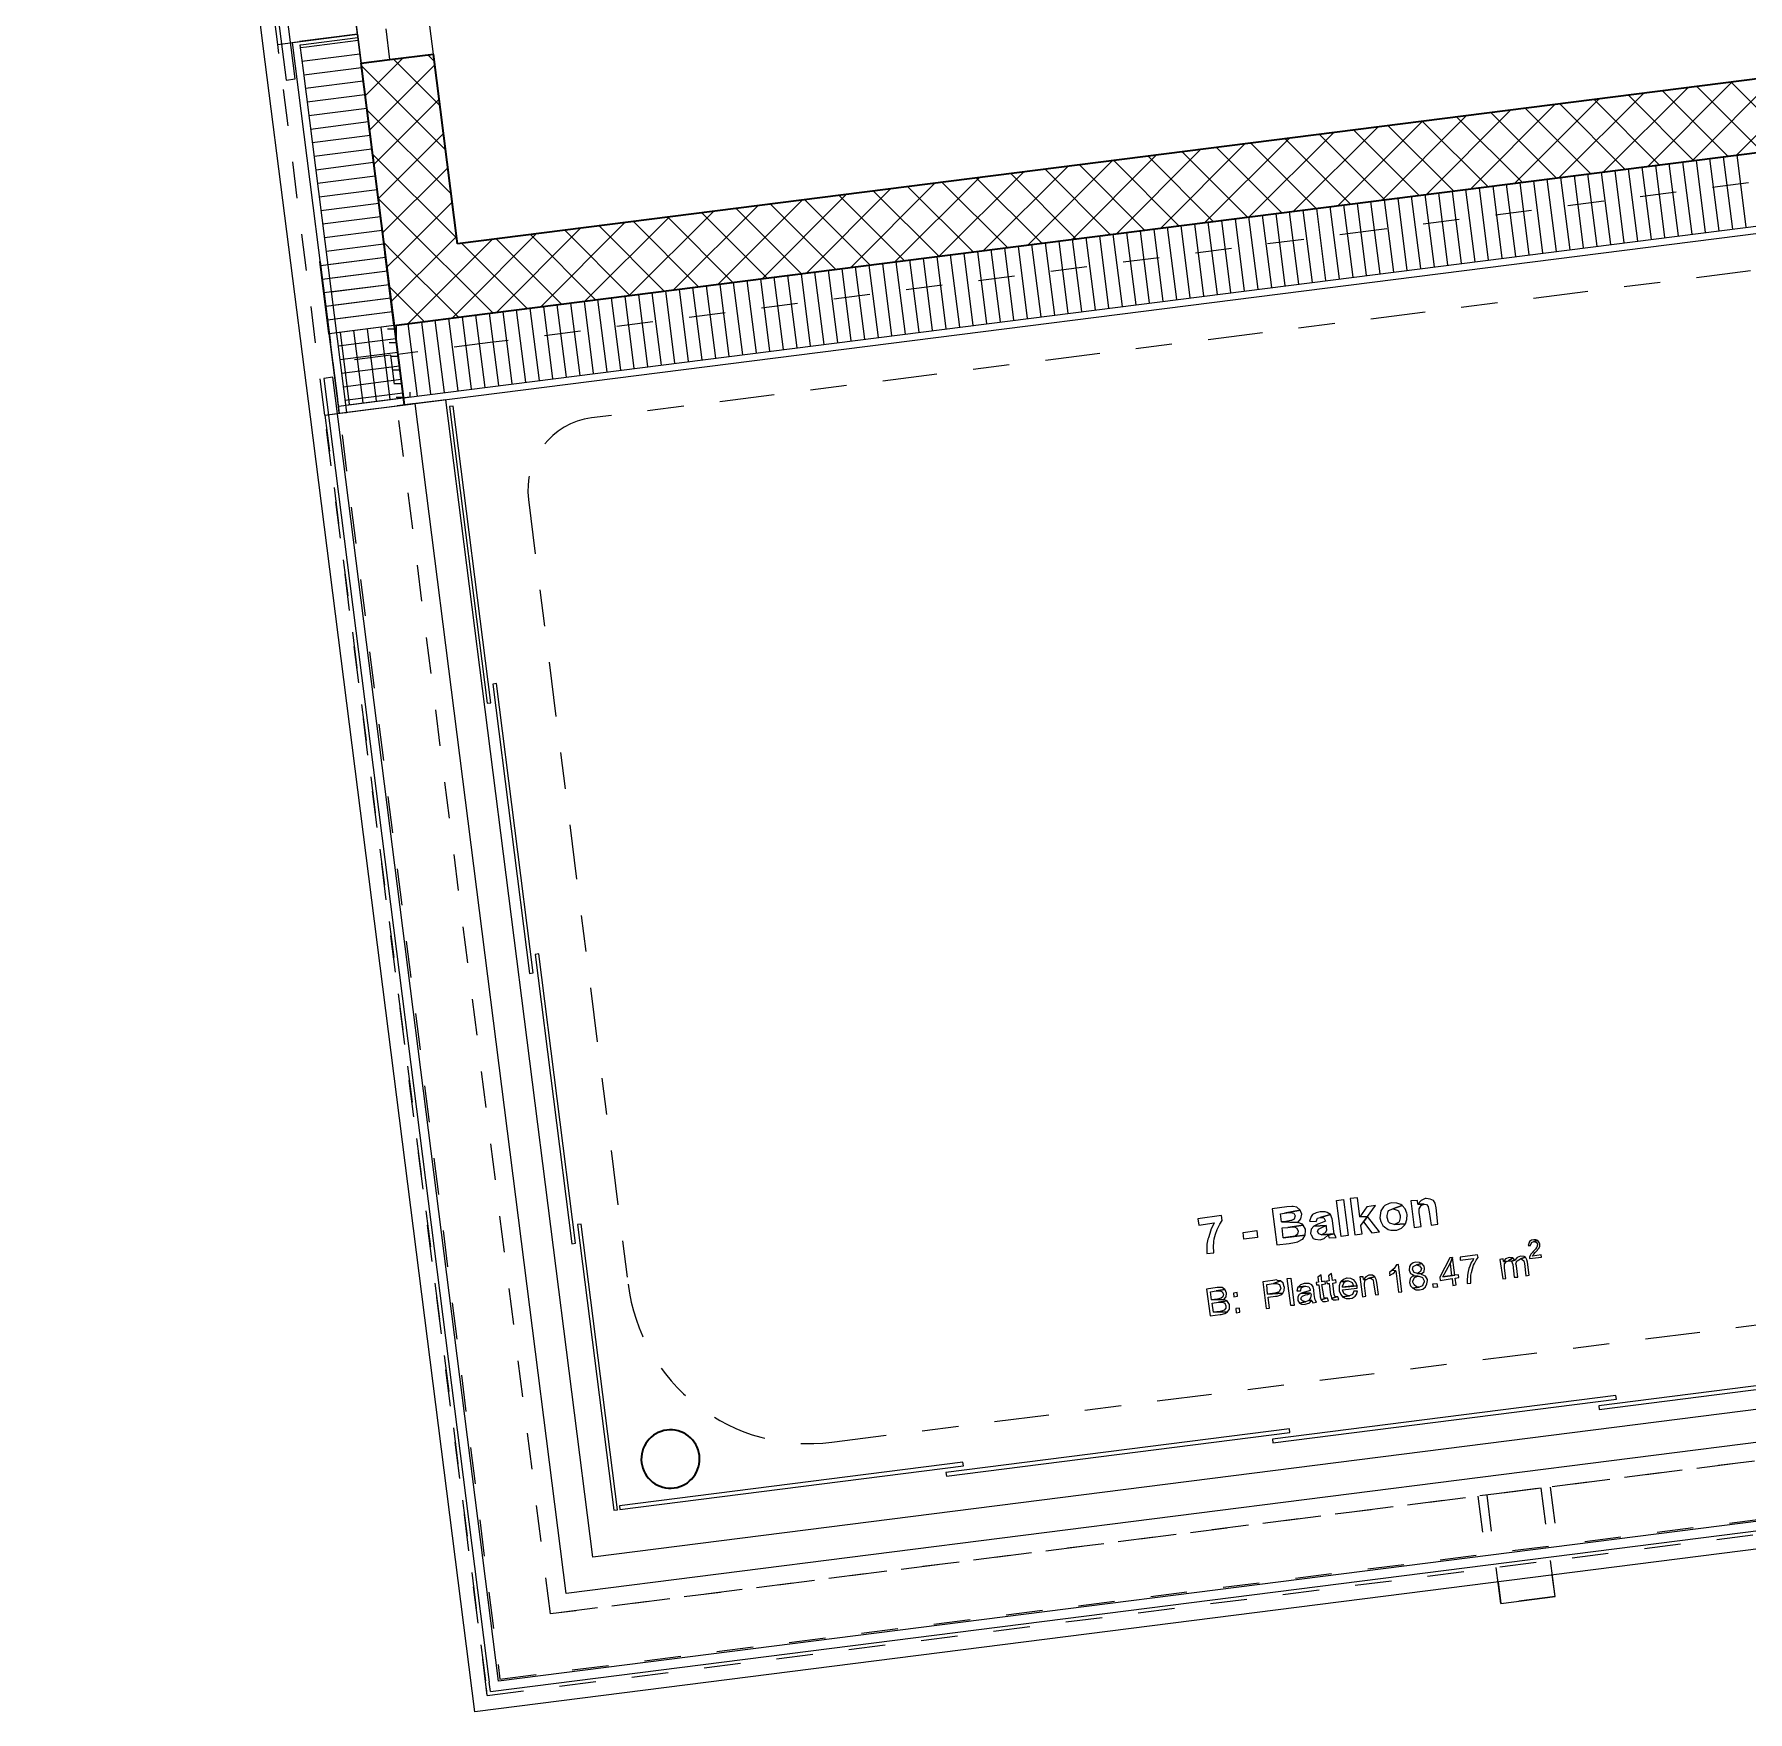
# Model space of a CAD drawing. Header units: metres. Extents: x 2713679.5 to 2713747.3, y 1226017.1 to 1226104.2.
# Drawn here: x 2713721.843 to 2713726.543, y 1226030.734 to 1226035.335 of the extents above; entities that cross this region are included whole.
import ezdxf

# ---------------------------------------------------------------- set-up
doc = ezdxf.new("R2010")
doc.units = ezdxf.units.M
doc.header["$MEASUREMENT"] = 0
for name, pattern in [('Strich 2', [0.141111, 0.070556, -0.070556]), ('Strich 2_1mm', [0.15, 0.1, -0.05]), ('Strichpunkt 3_1_1mm Achsen', [0.25, 0.15, -0.05, 0, -0.05])]:
    doc.linetypes.add(name, pattern=pattern)
doc.layers.add('plangrafiken', color=251, linetype='Continuous')
doc.layers.add('waende_stuetzen', color=250, linetype='Continuous')
doc.layers.add('texte', color=7, linetype='Continuous', true_color=0x000000)

msp = doc.modelspace()

# ---------------------------------------------------------------- linework, layer by layer
at = {"layer": 'plangrafiken', "color": 7, "linetype": 'Continuous', "lineweight": 13}
for p, q in [((2713722.2613, 1226037.3526), (2713722.5332, 1226035.2098)), ((2713722.558, 1226035.2129), (2713722.2861, 1226037.3557)), ((2713722.5332, 1226035.2098), (2713722.558, 1226035.2129)), ((2713722.8114, 1226034.5271), (2713722.8315, 1226034.5271)), ((2713722.8361, 1226034.4907), (2713722.8361, 1226034.5376)), ((2713722.8161, 1226034.4896), (2713722.8363, 1226034.4896)), ((2713722.8209, 1226034.4521), (2713722.841, 1226034.4521)), ((2713722.8256, 1226034.4146), (2713722.8458, 1226034.4146)), ((2713722.6619, 1226034.3945), (2713722.6371, 1226034.3914)), ((2713722.6371, 1226034.3914), (2713723.0909, 1226030.815)), ((2713723.1157, 1226030.8182), (2713722.6619, 1226034.3945)), ((2713722.8304, 1226034.3771), (2713722.8505, 1226034.3771)), ((2713722.8351, 1226034.3396), (2713722.8553, 1226034.3396)), ((2713722.9721, 1226034.3331), (2713722.8381, 1226034.3161)), ((2713722.8736, 1226034.3407), (2713722.8736, 1226034.3541)), ((2713723.3749, 1226031.1585), (2713722.9721, 1226034.3331)), ((2713728.727, 1226031.8377), (2713723.3749, 1226031.1585)), ((2713728.8646, 1226031.5478), (2713723.1157, 1226030.8182)), ((2713723.0941, 1226030.7902), (2713728.8678, 1226031.523)), ((2713725.8582, 1226031.0906), (2713725.8658, 1226031.0311)), ((2713726.0146, 1226031.05), (2713726.007, 1226031.1095)), ((2713725.8658, 1226031.0311), (2713726.0146, 1226031.05)), ((2713723.0941, 1226030.7902), (2713723.0909, 1226030.815))]:
    msp.add_line(p, q, dxfattribs=at)
at = {"layer": 'plangrafiken', "color": 7, "linetype": 'Strichpunkt 3_1_1mm Achsen', "lineweight": 18}
for p, q in [((2713728.3367, 1226034.9131), (2713723.3715, 1226034.283)), ((2713723.1983, 1226034.0594), (2713723.4715, 1226031.9066)), ((2713724.0305, 1226031.4736), (2713728.6981, 1226032.0659))]:
    msp.add_line(p, q, dxfattribs=at)
at = {"layer": 'plangrafiken', "color": 7, "linetype": 'Continuous', "lineweight": 18}
for p, q in [((2713722.6268, 1226034.7103), (2713722.6549, 1226034.4889)), ((2713722.8555, 1226034.3384), (2713722.8303, 1226034.5368)), ((2713722.6794, 1226034.2959), (2713722.8753, 1226034.3208)), ((2713722.6967, 1226034.3183), (2713722.8728, 1226034.3406))]:
    msp.add_line(p, q, dxfattribs=at)
at = {"layer": 'plangrafiken', "color": 7, "linetype": 'Continuous', "lineweight": 35}
msp.add_line((2713722.8303, 1226034.5368), (2713722.8501, 1226034.5394), dxfattribs=at)
at = {"layer": 'plangrafiken', "color": 7, "linetype": 'Strich 2_1mm', "lineweight": 13}
for p, q in [((2713722.8205, 1226034.455), (2713722.6618, 1226034.4348)), ((2713723.2586, 1226031.0026), (2713722.8205, 1226034.455)), ((2713722.6618, 1226034.4348), (2713723.12, 1226030.8238)), ((2713728.8835, 1226031.7165), (2713723.2586, 1226031.0026)), ((2713723.12, 1226030.8238), (2713728.9037, 1226031.5578))]:
    msp.add_line(p, q, dxfattribs=at)
at = {"layer": 'plangrafiken', "color": 7, "linetype": 'Strichpunkt 3_1_1mm Achsen', "lineweight": 18}
for centre, radius, start, end in [((2713723.3967, 1226034.0845), 0.2, 97.2326, 187.2326), ((2713723.9675, 1226031.9696), 0.5, 187.2326, 277.2326)]:
    msp.add_arc(centre, radius, start, end, dxfattribs=at)
at = {"layer": 'texte'}
for points in [[(2713725.2788, 1226032.1192), (2713725.2387, 1226032.1141), (2713725.2513, 1226032.0152), (2713725.2851, 1226032.019), (2713725.3001, 1226032.0215), (2713725.3088, 1226032.0228), (2713725.3101, 1226032.024), (2713725.3214, 1226032.0303), (2713725.3226, 1226032.0303), (2713725.3289, 1226032.0415), (2713725.3289, 1226032.0415), (2713725.2688, 1226032.034), (2713725.2663, 1226032.0616), (2713725.2813, 1226032.0628), (2713725.3239, 1226032.0691), (2713725.3214, 1226032.0716), (2713725.3088, 1226032.0766), (2713725.3088, 1226032.0766), (2713725.2638, 1226032.0778), (2713725.2613, 1226032.1004), (2713725.2725, 1226032.1016), (2713725.3151, 1226032.1104), (2713725.3063, 1226032.1179), (2713725.2963, 1226032.1204), (2713725.2926, 1226032.1204)], [(2713725.3151, 1226032.1104), (2713725.2725, 1226032.1016), (2713725.2788, 1226032.1029), (2713725.2888, 1226032.1041), (2713725.2976, 1226032.1016), (2713725.3013, 1226032.0941), (2713725.2988, 1226032.0854), (2713725.2913, 1226032.0816), (2713725.2901, 1226032.0816), (2713725.2763, 1226032.0791), (2713725.2638, 1226032.0778), (2713725.3088, 1226032.0766), (2713725.3176, 1226032.0866), (2713725.3176, 1226032.0866), (2713725.3201, 1226032.0991)], [(2713725.3702, 1226032.1054), (2713725.3589, 1226032.1029), (2713725.3489, 1226032.0979), (2713725.3452, 1226032.0929), (2713725.3414, 1226032.0803), (2713725.3589, 1226032.0791), (2713725.3627, 1226032.0879), (2713725.3702, 1226032.0904), (2713725.399, 1226032.0979), (2713725.389, 1226032.1041), (2713725.384, 1226032.1054)], [(2713725.4278, 1226032.0378), (2713725.4153, 1226032.1367), (2713725.434, 1226032.1392), (2713725.4466, 1226032.0403), (2713725.4278, 1226032.0378)], [(2713725.4728, 1226032.1442), (2713725.4528, 1226032.1417), (2713725.4653, 1226032.0428), (2713725.4854, 1226032.0453), (2713725.4816, 1226032.0678), (2713725.4891, 1226032.0778), (2713725.5004, 1226032.0929), (2713725.4791, 1226032.0916)], [(2713725.5217, 1226032.1229), (2713725.4979, 1226032.1192), (2713725.4791, 1226032.0916), (2713725.5004, 1226032.0929)], [(2713725.5667, 1226032.1304), (2713725.5592, 1226032.1279), (2713725.548, 1226032.1229), (2713725.5442, 1226032.1192), (2713725.5367, 1226032.1079), (2713725.5354, 1226032.1016), (2713725.5342, 1226032.0891), (2713725.5367, 1226032.0791), (2713725.5417, 1226032.0678), (2713725.5467, 1226032.0641), (2713725.5567, 1226032.0566), (2713725.5642, 1226032.0553), (2713725.5768, 1226032.0553), (2713725.5805, 1226032.0553), (2713725.593, 1226032.0603), (2713725.6018, 1226032.0691), (2713725.6043, 1226032.0728), (2713725.5743, 1226032.0703), (2713725.573, 1226032.0703), (2713725.5617, 1226032.0741), (2713725.558, 1226032.0778), (2713725.5542, 1226032.0904), (2713725.5542, 1226032.0954), (2713725.5567, 1226032.1066), (2713725.558, 1226032.1091), (2713725.5692, 1226032.1141), (2713725.5955, 1226032.1229), (2713725.5918, 1226032.1254), (2713725.5805, 1226032.1292)], [(2713725.5955, 1226032.1229), (2713725.5692, 1226032.1141), (2713725.5705, 1226032.1141), (2713725.5818, 1226032.1104), (2713725.5855, 1226032.1079), (2713725.5893, 1226032.0954), (2713725.5893, 1226032.0891), (2713725.5868, 1226032.0778), (2713725.5855, 1226032.0766), (2713725.5743, 1226032.0703), (2713725.6043, 1226032.0728), (2713725.6081, 1226032.0841), (2713725.6093, 1226032.0979), (2713725.6081, 1226032.1016), (2713725.603, 1226032.1141)], [(2713725.6368, 1226032.1367), (2713725.6193, 1226032.1354), (2713725.6281, 1226032.0628), (2713725.6469, 1226032.0653), (2713725.6431, 1226032.0979), (2713725.6419, 1226032.1029), (2713725.6419, 1226032.1141), (2713725.6469, 1226032.1229), (2713725.6556, 1226032.1267), (2713725.6381, 1226032.1267)], [(2713725.6606, 1226032.1417), (2713725.6581, 1226032.1417), (2713725.6469, 1226032.1367), (2713725.6381, 1226032.1267), (2713725.6556, 1226032.1267), (2713725.6619, 1226032.1254), (2713725.6669, 1226032.1204), (2713725.6669, 1226032.1192), (2713725.6694, 1226032.1054), (2713725.6744, 1226032.0691), (2713725.6932, 1226032.0716), (2713725.6882, 1226032.1166), (2713725.6857, 1226032.1292), (2713725.6807, 1226032.1367), (2713725.6719, 1226032.1404)], [(2713725.0998, 1226032.0954), (2713725.0347, 1226032.0866), (2713725.0372, 1226032.0691), (2713725.0798, 1226032.0753), (2713725.0772, 1226032.0703), (2713725.071, 1226032.0591), (2713725.0672, 1226032.0465), (2713725.0635, 1226032.034), (2713725.0622, 1226032.0303), (2713725.0597, 1226032.0165), (2713725.0597, 1226032.004), (2713725.0597, 1226031.9915), (2713725.0785, 1226031.9927), (2713725.0785, 1226031.9965), (2713725.0772, 1226032.009), (2713725.0785, 1226032.024), (2713725.0798, 1226032.0315), (2713725.0835, 1226032.044), (2713725.0873, 1226032.0566), (2713725.0885, 1226032.0591), (2713725.0948, 1226032.0716), (2713725.101, 1226032.0816)], [(2713725.3239, 1226032.0691), (2713725.2813, 1226032.0628), (2713725.2888, 1226032.0641), (2713725.3001, 1226032.0641), (2713725.3063, 1226032.0603), (2713725.3101, 1226032.0528), (2713725.3076, 1226032.044), (2713725.3013, 1226032.039), (2713725.3013, 1226032.039), (2713725.2876, 1226032.0365), (2713725.2688, 1226032.034), (2713725.3289, 1226032.0415), (2713725.3301, 1226032.0541), (2713725.3301, 1226032.0578)], [(2713725.3527, 1226032.0666), (2713725.3452, 1226032.0578), (2713725.3439, 1226032.0465), (2713725.3452, 1226032.0428), (2713725.3514, 1226032.0328), (2713725.3564, 1226032.0303), (2713725.3702, 1226032.029), (2713725.3815, 1226032.0328), (2713725.3915, 1226032.0415), (2713725.409, 1226032.0453), (2713725.409, 1226032.0453), (2713725.3739, 1226032.0428), (2713725.3664, 1226032.0453), (2713725.3627, 1226032.0516), (2713725.3652, 1226032.0578), (2713725.3752, 1226032.0628), (2713725.3865, 1226032.0678)], [(2713725.399, 1226032.0979), (2713725.3702, 1226032.0904), (2713725.3802, 1226032.0891), (2713725.384, 1226032.0816), (2713725.3852, 1226032.0803), (2713725.3802, 1226032.0778), (2713725.3664, 1226032.0728), (2713725.3639, 1226032.0716), (2713725.3527, 1226032.0666), (2713725.3865, 1226032.0678), (2713725.3865, 1226032.0641), (2713725.3877, 1226032.0541), (2713725.384, 1226032.0478), (2713725.3739, 1226032.0428), (2713725.409, 1226032.0453), (2713725.4065, 1226032.0591), (2713725.404, 1226032.0816), (2713725.4027, 1226032.0866)], [(2713725.5004, 1226032.0929), (2713725.4891, 1226032.0778), (2713725.5117, 1226032.0478), (2713725.5329, 1226032.0503)], [(2713725.1611, 1226032.0303), (2713725.1586, 1226032.049), (2713725.1962, 1226032.0541), (2713725.1987, 1226032.0353), (2713725.1611, 1226032.0303)], [(2713725.409, 1226032.0453), (2713725.3915, 1226032.0415), (2713725.3927, 1226032.039), (2713725.3952, 1226032.034), (2713725.414, 1226032.0353)], [(2713725.9561, 1226032.029), (2713725.9498, 1226032.0278), (2713725.9448, 1226032.024), (2713725.9423, 1226032.019), (2713725.9411, 1226032.0127), (2713725.9473, 1226032.0127), (2713725.9473, 1226032.014), (2713725.9498, 1226032.0203), (2713725.9498, 1226032.0215), (2713725.9561, 1226032.024), (2713725.9673, 1226032.0265), (2713725.9623, 1226032.029)], [(2713725.9673, 1226032.0265), (2713725.9561, 1226032.024), (2713725.9573, 1226032.024), (2713725.9636, 1226032.0215), (2713725.9636, 1226032.0215), (2713725.9661, 1226032.0165), (2713725.9661, 1226032.0152), (2713725.9648, 1226032.009), (2713725.9636, 1226032.0077), (2713725.9611, 1226032.0027), (2713725.9548, 1226031.9965), (2713725.9523, 1226031.994), (2713725.9486, 1226031.989), (2713725.9473, 1226031.9877), (2713725.9448, 1226031.9814), (2713725.9448, 1226031.9777), (2713725.9774, 1226031.9814), (2713725.9761, 1226031.9877), (2713725.9523, 1226031.9839), (2713725.9548, 1226031.9877), (2713725.9561, 1226031.989), (2713725.9611, 1226031.9952), (2713725.9661, 1226032.0002), (2713725.9686, 1226032.004), (2713725.9698, 1226032.0052), (2713725.9724, 1226032.0115), (2713725.9724, 1226032.0165), (2713725.9711, 1226032.0215)], [(2713725.6331, 1226031.9677), (2713725.6256, 1226031.9652), (2713725.6181, 1226031.9602), (2713725.6156, 1226031.9552), (2713725.6143, 1226031.9451), (2713725.6143, 1226031.9451), (2713725.6181, 1226031.9364), (2713725.6181, 1226031.9364), (2713725.6268, 1226031.9314), (2713725.6243, 1226031.9301), (2713725.6381, 1226031.9289), (2713725.6406, 1226031.9289), (2713725.6494, 1226031.9264), (2713725.6506, 1226031.9251), (2713725.6556, 1226031.9163), (2713725.6556, 1226031.9138), (2713725.6519, 1226031.9051), (2713725.6506, 1226031.9026), (2713725.6419, 1226031.8988), (2713725.6243, 1226031.8963), (2713725.6243, 1226031.8963), (2713725.6331, 1226031.8913), (2713725.6431, 1226031.8913), (2713725.6431, 1226031.8913), (2713725.6519, 1226031.8938), (2713725.6594, 1226031.9001), (2713725.6631, 1226031.9076), (2713725.6644, 1226031.9176), (2713725.6644, 1226031.9201), (2713725.6594, 1226031.9289), (2713725.6569, 1226031.9301), (2713725.6481, 1226031.9339), (2713725.6481, 1226031.9351), (2713725.6368, 1226031.9364), (2713725.6368, 1226031.9364), (2713725.6281, 1226031.9389), (2713725.6231, 1226031.9476), (2713725.6256, 1226031.9552), (2713725.6343, 1226031.9602), (2713725.6494, 1226031.9639), (2713725.6431, 1226031.9664)], [(2713725.6494, 1226031.9639), (2713725.6343, 1226031.9602), (2713725.6431, 1226031.9577), (2713725.6481, 1226031.9501), (2713725.6456, 1226031.9414), (2713725.6368, 1226031.9364), (2713725.6481, 1226031.9351), (2713725.6556, 1226031.9414), (2713725.6569, 1226031.9501), (2713725.6556, 1226031.9564)], [(2713725.7332, 1226031.9802), (2713725.7257, 1226031.9789), (2713725.6982, 1226031.9264), (2713725.6994, 1226031.9176), (2713725.732, 1226031.9226), (2713725.7345, 1226031.9038), (2713725.7433, 1226031.9051), (2713725.7408, 1226031.9239), (2713725.7508, 1226031.9251), (2713725.7495, 1226031.9326), (2713725.7395, 1226031.9314), (2713725.707, 1226031.9276), (2713725.727, 1226031.9639)], [(2713725.7332, 1226031.9802), (2713725.727, 1226031.9639), (2713725.7307, 1226031.9301), (2713725.707, 1226031.9276), (2713725.7395, 1226031.9314)], [(2713725.8021, 1226031.9877), (2713725.7545, 1226031.9814), (2713725.7545, 1226031.9727), (2713725.7908, 1226031.9777), (2713725.7896, 1226031.9739), (2713725.7846, 1226031.9664), (2713725.7808, 1226031.9564), (2713725.7783, 1226031.9501), (2713725.7758, 1226031.9414), (2713725.7746, 1226031.9314), (2713725.7746, 1226031.9289), (2713725.7733, 1226031.9189), (2713725.7733, 1226031.9088), (2713725.7833, 1226031.9101), (2713725.7833, 1226031.9113), (2713725.7833, 1226031.9214), (2713725.7833, 1226031.9314), (2713725.7858, 1226031.9389), (2713725.7883, 1226031.9489), (2713725.7908, 1226031.9589), (2713725.7933, 1226031.9639), (2713725.7983, 1226031.9727), (2713725.8033, 1226031.9802)], [(2713725.8722, 1226031.9764), (2713725.8634, 1226031.9752), (2713725.8709, 1226031.9214), (2713725.8797, 1226031.9226), (2713725.876, 1226031.9514), (2713725.876, 1226031.9527), (2713725.876, 1226031.9627), (2713725.881, 1226031.9689), (2713725.8735, 1226031.9689)], [(2713725.8885, 1226031.9802), (2713725.8885, 1226031.9802), (2713725.8785, 1226031.9764), (2713725.8735, 1226031.9689), (2713725.881, 1226031.9689), (2713725.8872, 1226031.9714), (2713725.8985, 1226031.9789), (2713725.8985, 1226031.9789)], [(2713725.8985, 1226031.9789), (2713725.8872, 1226031.9714), (2713725.8947, 1226031.9702), (2713725.9047, 1226031.9727)], [(2713725.9198, 1226031.9839), (2713725.9198, 1226031.9839), (2713725.911, 1226031.9802), (2713725.9047, 1226031.9727), (2713725.8947, 1226031.9702), (2713725.8985, 1226031.9614), (2713725.9022, 1226031.9264), (2713725.9123, 1226031.9264), (2713725.9085, 1226031.9577), (2713725.9073, 1226031.9627), (2713725.9098, 1226031.9714), (2713725.911, 1226031.9714), (2713725.9198, 1226031.9764), (2713725.9335, 1226031.9814), (2713725.9298, 1226031.9827)], [(2713725.9335, 1226031.9814), (2713725.9198, 1226031.9764), (2713725.9248, 1226031.9752), (2713725.9285, 1226031.9714), (2713725.931, 1226031.9639), (2713725.9348, 1226031.9301), (2713725.9436, 1226031.9314), (2713725.9386, 1226031.9677), (2713725.9373, 1226031.9739)], [(2713725.24, 1226031.9176), (2713725.2125, 1226031.9138), (2713725.2225, 1226031.84), (2713725.2312, 1226031.8412), (2713725.2275, 1226031.8713), (2713725.2475, 1226031.8738), (2713725.2525, 1226031.8738), (2713725.2625, 1226031.8775), (2713725.2675, 1226031.8825), (2713725.2262, 1226031.88), (2713725.2237, 1226031.9063), (2713725.2425, 1226031.9088), (2713725.2613, 1226031.9163), (2713725.2613, 1226031.9163), (2713725.2525, 1226031.9176), (2713725.2513, 1226031.9189)], [(2713725.2613, 1226031.9163), (2713725.2425, 1226031.9088), (2713725.2513, 1226031.9088), (2713725.2588, 1226031.9063), (2713725.2613, 1226031.8976), (2713725.2625, 1226031.8963), (2713725.2588, 1226031.8876), (2713725.2563, 1226031.885), (2713725.2463, 1226031.8825), (2713725.2262, 1226031.88), (2713725.2675, 1226031.8825), (2713725.2713, 1226031.8901), (2713725.2725, 1226031.9001), (2713725.2713, 1226031.9001), (2713725.2688, 1226031.9101)], [(2713725.2901, 1226031.8487), (2713725.2801, 1226031.9226), (2713725.2901, 1226031.9239), (2713725.2988, 1226031.8487), (2713725.2901, 1226031.8487)], [(2713725.3727, 1226031.9326), (2713725.3639, 1226031.9264), (2713725.3652, 1226031.9126), (2713725.3589, 1226031.9113), (2713725.3602, 1226031.9051), (2713725.3664, 1226031.9051), (2713725.3702, 1226031.875), (2713725.3702, 1226031.8725), (2713725.3727, 1226031.8638), (2713725.3865, 1226031.8688), (2713725.3827, 1226031.8688), (2713725.3815, 1226031.87), (2713725.3802, 1226031.875), (2713725.3752, 1226031.9063), (2713725.3852, 1226031.9076), (2713725.384, 1226031.9151), (2713725.3752, 1226031.9138)], [(2713725.4015, 1226031.9364), (2713725.3927, 1226031.9301), (2713725.3952, 1226031.9163), (2713725.3877, 1226031.9151), (2713725.389, 1226031.9088), (2713725.3952, 1226031.9088), (2713725.399, 1226031.8775), (2713725.4002, 1226031.8763), (2713725.4015, 1226031.8675), (2713725.4153, 1226031.8725), (2713725.4115, 1226031.8725), (2713725.4103, 1226031.8738), (2713725.409, 1226031.8788), (2713725.4052, 1226031.9101), (2713725.414, 1226031.9113), (2713725.4128, 1226031.9189), (2713725.404, 1226031.9176)], [(2713725.4265, 1226031.9138), (2713725.4253, 1226031.9113), (2713725.4228, 1226031.9026), (2713725.4228, 1226031.8913), (2713725.4228, 1226031.8888), (2713725.4265, 1226031.8788), (2713725.4315, 1226031.8725), (2713725.4503, 1226031.875), (2713725.4478, 1226031.875), (2713725.439, 1226031.8788), (2713725.4353, 1226031.8813), (2713725.4315, 1226031.8913), (2713725.4716, 1226031.8963), (2713725.4716, 1226031.8988), (2713725.4716, 1226031.9026), (2713725.4315, 1226031.8988), (2713725.4315, 1226031.9013), (2713725.4353, 1226031.9101), (2713725.4365, 1226031.9126), (2713725.4453, 1226031.9163)], [(2713725.4441, 1226031.9239), (2713725.4428, 1226031.9239), (2713725.434, 1226031.9201), (2713725.4265, 1226031.9138), (2713725.4453, 1226031.9163), (2713725.4478, 1226031.9163), (2713725.4566, 1226031.9126), (2713725.4578, 1226031.9113), (2713725.4616, 1226031.9026), (2713725.4315, 1226031.8988), (2713725.4716, 1226031.9026), (2713725.4678, 1226031.9113), (2713725.4628, 1226031.9189), (2713725.4616, 1226031.9189), (2713725.4541, 1226031.9226)], [(2713725.4879, 1226031.9276), (2713725.4791, 1226031.9276), (2713725.4866, 1226031.8725), (2713725.4954, 1226031.8738), (2713725.4916, 1226031.9038), (2713725.4916, 1226031.9101), (2713725.4941, 1226031.9189), (2713725.4954, 1226031.9189), (2713725.4891, 1226031.9201)], [(2713725.5054, 1226031.9314), (2713725.5041, 1226031.9314), (2713725.4954, 1226031.9276), (2713725.4891, 1226031.9201), (2713725.4954, 1226031.9189), (2713725.5041, 1226031.9239), (2713725.5204, 1226031.9276), (2713725.5142, 1226031.9314)], [(2713725.5204, 1226031.9276), (2713725.5041, 1226031.9239), (2713725.5104, 1226031.9226), (2713725.5154, 1226031.9189), (2713725.5167, 1226031.9101), (2713725.5217, 1226031.8775), (2713725.5304, 1226031.8788), (2713725.5254, 1226031.9113), (2713725.5242, 1226031.9201)], [(2713725.568, 1226031.9451), (2713725.5605, 1226031.9389), (2713725.5617, 1226031.9301), (2713725.5617, 1226031.9314), (2713725.5705, 1226031.9364), (2713725.5717, 1226031.9364), (2713725.578, 1226031.9439)], [(2713725.5855, 1226031.9614), (2713725.5793, 1226031.9602), (2713725.578, 1226031.9577), (2713725.573, 1226031.9501), (2713725.568, 1226031.9451), (2713725.578, 1226031.9439), (2713725.5855, 1226031.885), (2713725.5943, 1226031.8863)], [(2713725.6243, 1226031.9301), (2713725.6181, 1226031.9239), (2713725.6168, 1226031.9214), (2713725.6156, 1226031.9113), (2713725.6181, 1226031.9026), (2713725.6243, 1226031.8963), (2713725.6419, 1226031.8988), (2713725.6343, 1226031.9001), (2713725.6281, 1226031.9051), (2713725.6243, 1226031.9126), (2713725.6243, 1226031.9151), (2713725.6281, 1226031.9239), (2713725.6293, 1226031.9251), (2713725.6381, 1226031.9289)], [(2713725.0873, 1226031.8976), (2713725.0585, 1226031.8938), (2713725.0685, 1226031.82), (2713725.096, 1226031.8237), (2713725.0985, 1226031.8237), (2713725.1085, 1226031.8262), (2713725.1161, 1226031.8312), (2713725.0772, 1226031.83), (2713725.0735, 1226031.855), (2713725.091, 1226031.8575), (2713725.1148, 1226031.8613), (2713725.1048, 1226031.865), (2713725.106, 1226031.865), (2713725.0722, 1226031.8638), (2713725.0697, 1226031.8863), (2713725.0848, 1226031.8888), (2713725.1085, 1226031.8926), (2713725.101, 1226031.8976), (2713725.0973, 1226031.8976)], [(2713725.1085, 1226031.8926), (2713725.0848, 1226031.8888), (2713725.0873, 1226031.8888), (2713725.096, 1226031.8888), (2713725.101, 1226031.8863), (2713725.1048, 1226031.88), (2713725.1035, 1226031.8725), (2713725.0985, 1226031.8688), (2713725.0885, 1226031.8663), (2713725.0722, 1226031.8638), (2713725.106, 1226031.865), (2713725.1123, 1226031.8725), (2713725.1136, 1226031.8825), (2713725.1136, 1226031.8825), (2713725.1098, 1226031.8913)], [(2713725.1423, 1226031.8838), (2713725.1323, 1226031.8825), (2713725.1336, 1226031.8725), (2713725.1436, 1226031.8738)], [(2713725.3088, 1226031.8988), (2713725.3063, 1226031.8888), (2713725.3164, 1226031.8888), (2713725.3189, 1226031.8976), (2713725.3189, 1226031.8976), (2713725.3289, 1226031.9013)], [(2713725.3289, 1226031.9088), (2713725.3264, 1226031.9088), (2713725.3164, 1226031.9051), (2713725.3164, 1226031.9051), (2713725.3101, 1226031.8988), (2713725.3088, 1226031.8988), (2713725.3289, 1226031.9013), (2713725.3301, 1226031.9013), (2713725.3389, 1226031.9001), (2713725.3427, 1226031.8926), (2713725.3427, 1226031.8901), (2713725.3376, 1226031.8876), (2713725.3276, 1226031.885), (2713725.3189, 1226031.8825), (2713725.3439, 1226031.8825), (2713725.3452, 1226031.8788), (2713725.3439, 1226031.87), (2713725.3389, 1226031.8625), (2713725.3477, 1226031.8625), (2713725.3502, 1226031.8563), (2713725.3602, 1226031.8575), (2713725.3564, 1226031.8638), (2713725.3552, 1226031.8675), (2713725.3539, 1226031.8788), (2713725.3527, 1226031.8913), (2713725.3514, 1226031.9001), (2713725.3477, 1226031.9051), (2713725.3401, 1226031.9088), (2713725.3389, 1226031.9088)], [(2713725.3189, 1226031.8825), (2713725.3126, 1226031.8788), (2713725.3088, 1226031.8725), (2713725.3088, 1226031.865), (2713725.3088, 1226031.8625), (2713725.3139, 1226031.855), (2713725.3301, 1226031.8588), (2713725.3214, 1226031.8613), (2713725.3176, 1226031.8663), (2713725.3189, 1226031.8713), (2713725.3214, 1226031.8738), (2713725.3301, 1226031.8775), (2713725.3364, 1226031.8788), (2713725.3439, 1226031.8825)], [(2713725.3902, 1226031.8688), (2713725.3865, 1226031.8688), (2713725.3727, 1226031.8638), (2713725.3777, 1226031.86), (2713725.3852, 1226031.86), (2713725.3927, 1226031.8613)], [(2713725.419, 1226031.8725), (2713725.4153, 1226031.8725), (2713725.4015, 1226031.8675), (2713725.4065, 1226031.8638), (2713725.414, 1226031.8638), (2713725.4215, 1226031.865)], [(2713725.4628, 1226031.8876), (2713725.4628, 1226031.8876), (2713725.4591, 1226031.8788), (2713725.4503, 1226031.875), (2713725.4315, 1226031.8725), (2713725.4328, 1226031.8713), (2713725.4416, 1226031.8675), (2713725.4516, 1226031.8675), (2713725.4578, 1226031.8688), (2713725.4666, 1226031.8738), (2713725.4703, 1226031.8788), (2713725.4728, 1226031.8876)], [(2713725.6807, 1226031.8976), (2713725.6794, 1226031.9076), (2713725.6907, 1226031.9088), (2713725.6919, 1226031.8988), (2713725.6807, 1226031.8976)], [(2713725.1148, 1226031.8613), (2713725.091, 1226031.8575), (2713725.0923, 1226031.8575), (2713725.1023, 1226031.8575), (2713725.1085, 1226031.855), (2713725.1111, 1226031.8475), (2713725.1111, 1226031.8412), (2713725.1073, 1226031.8362), (2713725.1023, 1226031.8337), (2713725.096, 1226031.8325), (2713725.0772, 1226031.83), (2713725.1161, 1226031.8312), (2713725.1211, 1226031.8387), (2713725.1211, 1226031.8387), (2713725.1211, 1226031.8487), (2713725.1211, 1226031.8512), (2713725.1161, 1226031.86)], [(2713725.1486, 1226031.8412), (2713725.1386, 1226031.84), (2713725.1398, 1226031.8287), (2713725.1499, 1226031.83)], [(2713725.3389, 1226031.8625), (2713725.3301, 1226031.8588), (2713725.3139, 1226031.855), (2713725.3189, 1226031.8525), (2713725.3289, 1226031.8512), (2713725.3289, 1226031.8525), (2713725.3389, 1226031.855), (2713725.3401, 1226031.855), (2713725.3477, 1226031.8625)]]:
    msp.add_lwpolyline(points, close=True, dxfattribs=at)
at = {"layer": 'waende_stuetzen', "color": 7, "linetype": 'Continuous', "lineweight": 18}
for p, q in [((2713722.858, 1226034.3186), (2713721.8426, 1226042.3194)), ((2713722.5107, 1226035.3077), (2713722.5305, 1226035.3102)), ((2713722.5305, 1226035.3102), (2713722.7289, 1226035.3354)), ((2713722.5504, 1226035.3128), (2713722.5702, 1226035.3153)), ((2713722.5504, 1226035.3128), (2713722.6794, 1226034.2959)), ((2713722.7289, 1226035.3354), (2713722.5702, 1226035.3153)), ((2713722.5739, 1226035.3057), (2713722.5715, 1226035.3054)), ((2713722.5715, 1226035.3054), (2713722.5803, 1226035.2359)), ((2713722.7302, 1226035.3255), (2713722.5739, 1226035.3057)), ((2713722.7289, 1226035.3354), (2713722.739, 1226035.2561)), ((2713722.7289, 1226035.3354), (2713722.7302, 1226035.3255)), ((2713722.7302, 1226035.3255), (2713722.739, 1226035.2561)), ((2713722.5803, 1226035.2359), (2713722.6992, 1226034.2984)), ((2713722.8555, 1226034.3384), (2713728.3415, 1226035.0346)), ((2713722.6794, 1226034.2959), (2713728.3241, 1226035.0123)), ((2713722.6769, 1226034.3158), (2713722.6517, 1226034.5142)), ((2713722.6397, 1226034.2909), (2713722.858, 1226034.3186)), ((2713722.6769, 1226034.3158), (2713722.8555, 1226034.3384)), ((2713722.6794, 1226034.2959), (2713722.6769, 1226034.3158)), ((2713722.6794, 1226034.2959), (2713722.6992, 1226034.2984))]:
    msp.add_line(p, q, dxfattribs=at)
at = {"layer": 'waende_stuetzen', "color": 7, "linetype": 'Continuous', "lineweight": 13}
for p, q in [((2713722.9374, 1226035.2812), (2713722.6705, 1226037.3844)), ((2713722.471, 1226035.3027), (2713722.2242, 1226037.2471)), ((2713722.7239, 1226035.3751), (2713722.739, 1226035.2561)), ((2713722.8184, 1226035.2661), (2713722.8077, 1226035.3505)), ((2713722.6, 1226034.2859), (2713722.471, 1226035.3027)), ((2713722.858, 1226034.3186), (2713722.7289, 1226035.3354)), ((2713722.8877, 1226034.3224), (2713722.858, 1226034.3186)), ((2713723.3019, 1226031.0585), (2713722.8877, 1226034.3224)), ((2713722.9914, 1226034.3154), (2713722.9815, 1226034.3141)), ((2713722.9815, 1226034.3141), (2713723.0848, 1226033.5006)), ((2713723.0947, 1226033.5019), (2713722.9914, 1226034.3154)), ((2713723.0508, 1226030.7343), (2713722.6, 1226034.2859)), ((2713723.1102, 1226033.5543), (2713723.1003, 1226033.553)), ((2713723.1003, 1226033.553), (2713723.201, 1226032.7594)), ((2713723.2109, 1226032.7606), (2713723.1102, 1226033.5543)), ((2713723.0848, 1226033.5006), (2713723.0947, 1226033.5019)), ((2713723.2265, 1226032.813), (2713723.2165, 1226032.8117)), ((2713723.2165, 1226032.8117), (2713723.3173, 1226032.0181)), ((2713723.3272, 1226032.0194), (2713723.2265, 1226032.813)), ((2713723.201, 1226032.7594), (2713723.2109, 1226032.7606)), ((2713723.3427, 1226032.0717), (2713723.3328, 1226032.0705)), ((2713723.3328, 1226032.0705), (2713723.4322, 1226031.2868)), ((2713723.4422, 1226031.288), (2713723.3427, 1226032.0717)), ((2713723.3173, 1226032.0181), (2713723.3272, 1226032.0194)), ((2713728.7383, 1226031.7485), (2713723.3019, 1226031.0585)), ((2713727.0771, 1226031.6929), (2713726.1347, 1226031.5733)), ((2713726.1359, 1226031.5633), (2713727.0784, 1226031.683)), ((2713726.1815, 1226031.6014), (2713725.2391, 1226031.4818)), ((2713725.2403, 1226031.4719), (2713726.1828, 1226031.5915)), ((2713726.1828, 1226031.5915), (2713726.1815, 1226031.6014)), ((2713726.1347, 1226031.5733), (2713726.1359, 1226031.5633)), ((2713725.2859, 1226031.5099), (2713724.3435, 1226031.3903)), ((2713724.3447, 1226031.3804), (2713725.2872, 1226031.5)), ((2713725.2872, 1226031.5), (2713725.2859, 1226031.5099)), ((2713728.7748, 1226031.4608), (2713723.0508, 1226030.7343)), ((2713725.2391, 1226031.4818), (2713725.2403, 1226031.4719)), ((2713724.3903, 1226031.4184), (2713723.4479, 1226031.2988)), ((2713723.4491, 1226031.2889), (2713724.3916, 1226031.4085)), ((2713724.3916, 1226031.4085), (2713724.3903, 1226031.4184)), ((2713724.3435, 1226031.3903), (2713724.3447, 1226031.3804)), ((2713723.4322, 1226031.2868), (2713723.4422, 1226031.288)), ((2713723.4479, 1226031.2988), (2713723.4491, 1226031.2889))]:
    msp.add_line(p, q, dxfattribs=at)
at = {"layer": 'waende_stuetzen', "color": 7, "linetype": 'Strich 2_1mm', "lineweight": 13}
for p, q in [((2713722.5107, 1226035.3077), (2713722.2639, 1226037.2521)), ((2713722.6397, 1226034.2909), (2713722.5107, 1226035.3077)), ((2713725.5931, 1226034.8875), (2713726.6546, 1226035.0222)), ((2713726.744, 1226034.9529), (2713725.5238, 1226034.798)), ((2713723.0039, 1226034.5589), (2713725.5931, 1226034.8875)), ((2713725.5238, 1226034.798), (2713723.0933, 1226034.4896)), ((2713722.8303, 1226034.5368), (2713723.0039, 1226034.5589)), ((2713722.8404, 1226034.4575), (2713722.8303, 1226034.5368)), ((2713723.0933, 1226034.4896), (2713722.8404, 1226034.4575)), ((2713722.6794, 1226034.2959), (2713722.8381, 1226034.3161)), ((2713723.2586, 1226031.0026), (2713722.8381, 1226034.3161)), ((2713722.6397, 1226034.2909), (2713722.6596, 1226034.2934)), ((2713723.0854, 1226030.7791), (2713722.6397, 1226034.2909)), ((2713722.6397, 1226034.2909), (2713723.0829, 1226030.7989)), ((2713722.6596, 1226034.2934), (2713722.6794, 1226034.2959)), ((2713728.7446, 1226031.6989), (2713723.2586, 1226031.0026)), ((2713723.0854, 1226030.7791), (2713728.7698, 1226031.5004)), ((2713725.9768, 1226031.3476), (2713725.828, 1226031.3287)), ((2713725.8658, 1226031.0311), (2713725.828, 1226031.3287)), ((2713726.0146, 1226031.05), (2713725.9768, 1226031.3476)), ((2713726.0146, 1226031.05), (2713725.8658, 1226031.0311)), ((2713723.0854, 1226030.7791), (2713723.0829, 1226030.7989))]:
    msp.add_line(p, q, dxfattribs=at)
at = {"layer": 'waende_stuetzen', "color": 7, "linetype": 'Continuous', "lineweight": 35}
for p, q in [((2713728.6879, 1226035.4818), (2713723.0035, 1226034.7604)), ((2713722.739, 1226035.2561), (2713722.8184, 1226035.2661)), ((2713722.858, 1226034.3186), (2713722.739, 1226035.2561)), ((2713722.8184, 1226035.2661), (2713722.9374, 1226035.2812)), ((2713723.0035, 1226034.7604), (2713722.9374, 1226035.2812)), ((2713723.0287, 1226034.562), (2713728.5147, 1226035.2582)), ((2713722.6517, 1226034.5142), (2713722.6265, 1226034.7126)), ((2713722.8303, 1226034.5368), (2713722.8051, 1226034.7352)), ((2713722.8303, 1226034.5368), (2713723.0287, 1226034.562))]:
    msp.add_line(p, q, dxfattribs=at)
at = {"layer": 'waende_stuetzen', "color": 18, "linetype": 'Continuous', "lineweight": 0, "true_color": 0x000000}
for p, q in [((2713722.5723, 1226035.2988), (2713722.5894, 1226035.301)), ((2713722.5894, 1226035.301), (2713722.731, 1226035.319)), ((2713722.577, 1226035.2616), (2713722.6779, 1226035.2744)), ((2713722.6779, 1226035.2744), (2713722.7357, 1226035.2818)), ((2713722.7503, 1226035.1668), (2713722.8542, 1226035.2707)), ((2713722.9553, 1226035.1404), (2713722.8283, 1226035.2674)), ((2713722.9399, 1226035.2619), (2713722.9224, 1226035.2793)), ((2713722.5817, 1226035.2244), (2713722.7405, 1226035.2446)), ((2713722.5865, 1226035.1872), (2713722.7452, 1226035.2074)), ((2713722.9707, 1226035.0189), (2713722.7398, 1226035.2498)), ((2713722.7623, 1226035.0727), (2713722.9412, 1226035.2516)), ((2713726.3905, 1226034.9887), (2713726.6214, 1226035.2196)), ((2713726.512, 1226035.0041), (2713726.7429, 1226035.235)), ((2713722.5912, 1226035.15), (2713722.7499, 1226035.1702)), ((2713726.0261, 1226034.9424), (2713726.257, 1226035.1733)), ((2713726.1475, 1226034.9578), (2713726.3785, 1226035.1887)), ((2713726.3946, 1226034.9892), (2713726.2157, 1226035.1681)), ((2713726.269, 1226034.9732), (2713726.4999, 1226035.2041)), ((2713726.4887, 1226035.0011), (2713726.3098, 1226035.18)), ((2713726.5828, 1226035.0131), (2713726.4039, 1226035.192)), ((2713726.6769, 1226035.025), (2713726.498, 1226035.2039)), ((2713722.5959, 1226035.1128), (2713722.7546, 1226035.133)), ((2713722.9861, 1226034.8974), (2713722.7552, 1226035.1283)), ((2713722.7742, 1226034.9786), (2713722.9531, 1226035.1575)), ((2713725.5401, 1226034.8807), (2713725.771, 1226035.1116)), ((2713725.6616, 1226034.8961), (2713725.8925, 1226035.1271)), ((2713725.7831, 1226034.9116), (2713726.014, 1226035.1425)), ((2713726.0181, 1226034.9414), (2713725.8392, 1226035.1203)), ((2713725.9046, 1226034.927), (2713726.1355, 1226035.1579)), ((2713726.1122, 1226034.9533), (2713725.9333, 1226035.1322)), ((2713726.2063, 1226034.9653), (2713726.0274, 1226035.1442)), ((2713726.3004, 1226034.9772), (2713726.1215, 1226035.1561)), ((2713722.6006, 1226035.0756), (2713722.7593, 1226035.0958)), ((2713725.1757, 1226034.8345), (2713725.4066, 1226035.0654)), ((2713725.2972, 1226034.8499), (2713725.5281, 1226035.0808)), ((2713725.4186, 1226034.8653), (2713725.6496, 1226035.0962)), ((2713725.6416, 1226034.8936), (2713725.4627, 1226035.0725)), ((2713725.7357, 1226034.9056), (2713725.5568, 1226035.0845)), ((2713725.8298, 1226034.9175), (2713725.6509, 1226035.0964)), ((2713725.924, 1226034.9294), (2713725.7451, 1226035.1083)), ((2713722.6053, 1226035.0384), (2713722.7641, 1226035.0586)), ((2713722.6101, 1226035.0012), (2713722.7688, 1226035.0214)), ((2713722.7862, 1226034.8845), (2713722.9651, 1226035.0634)), ((2713724.8112, 1226034.7882), (2713725.0421, 1226035.0191)), ((2713724.9327, 1226034.8036), (2713725.1636, 1226035.0346)), ((2713725.0542, 1226034.8191), (2713725.2851, 1226035.05)), ((2713725.2651, 1226034.8458), (2713725.0862, 1226035.0247)), ((2713725.3592, 1226034.8578), (2713725.1803, 1226035.0367)), ((2713725.4534, 1226034.8697), (2713725.2745, 1226035.0486)), ((2713725.5475, 1226034.8817), (2713725.3686, 1226035.0606)), ((2713722.6148, 1226034.964), (2713722.7735, 1226034.9842)), ((2713723.0015, 1226034.7759), (2713722.7706, 1226035.0069)), ((2713724.4468, 1226034.742), (2713724.6777, 1226034.9729)), ((2713724.5683, 1226034.7574), (2713724.7992, 1226034.9883)), ((2713724.6897, 1226034.7728), (2713724.9207, 1226035.0037)), ((2713724.8886, 1226034.7981), (2713724.7097, 1226034.977)), ((2713724.9827, 1226034.81), (2713724.8038, 1226034.9889)), ((2713725.0769, 1226034.8219), (2713724.898, 1226035.0008)), ((2713725.171, 1226034.8339), (2713724.9921, 1226035.0128)), ((2713726.2788, 1226034.7729), (2713726.2536, 1226034.9713)), ((2713726.316, 1226034.7776), (2713726.2908, 1226034.976)), ((2713726.3532, 1226034.7823), (2713726.328, 1226034.9807)), ((2713726.3904, 1226034.787), (2713726.3652, 1226034.9854)), ((2713726.4276, 1226034.7918), (2713726.4024, 1226034.9902)), ((2713726.4648, 1226034.7965), (2713726.4396, 1226034.9949)), ((2713726.502, 1226034.8012), (2713726.4768, 1226034.9996)), ((2713726.5392, 1226034.8059), (2713726.514, 1226035.0043)), ((2713722.6195, 1226034.9268), (2713722.7782, 1226034.947)), ((2713722.7981, 1226034.7904), (2713722.977, 1226034.9693)), ((2713724.0823, 1226034.6957), (2713724.3132, 1226034.9266)), ((2713724.2038, 1226034.7111), (2713724.4347, 1226034.9421)), ((2713724.3253, 1226034.7266), (2713724.5562, 1226034.9575)), ((2713724.5121, 1226034.7503), (2713724.3332, 1226034.9292)), ((2713724.6063, 1226034.7622), (2713724.4274, 1226034.9411)), ((2713724.7004, 1226034.7742), (2713724.5215, 1226034.9531)), ((2713724.7945, 1226034.7861), (2713724.6156, 1226034.965)), ((2713725.9068, 1226034.7257), (2713725.8816, 1226034.9241)), ((2713725.944, 1226034.7304), (2713725.9188, 1226034.9288)), ((2713725.9812, 1226034.7351), (2713725.956, 1226034.9335)), ((2713726.0184, 1226034.7398), (2713725.9932, 1226034.9382)), ((2713726.0556, 1226034.7445), (2713726.0304, 1226034.943)), ((2713726.0928, 1226034.7493), (2713726.0676, 1226034.9477)), ((2713726.13, 1226034.754), (2713726.1048, 1226034.9524)), ((2713726.1672, 1226034.7587), (2713726.142, 1226034.9571)), ((2713726.2044, 1226034.7634), (2713726.1792, 1226034.9618)), ((2713726.2416, 1226034.7681), (2713726.2164, 1226034.9666)), ((2713722.6242, 1226034.8896), (2713722.783, 1226034.9098)), ((2713722.9214, 1226034.75), (2713722.786, 1226034.8854)), ((2713723.7179, 1226034.6495), (2713723.9488, 1226034.8804)), ((2713723.8394, 1226034.6649), (2713724.0703, 1226034.8958)), ((2713724.1357, 1226034.7025), (2713723.9568, 1226034.8814)), ((2713723.9609, 1226034.6803), (2713724.1918, 1226034.9112)), ((2713724.2298, 1226034.7144), (2713724.0509, 1226034.8933)), ((2713724.3239, 1226034.7264), (2713724.145, 1226034.9053)), ((2713724.418, 1226034.7383), (2713724.2391, 1226034.9172)), ((2713725.5348, 1226034.6784), (2713725.5096, 1226034.8769)), ((2713725.572, 1226034.6832), (2713725.5468, 1226034.8816)), ((2713725.6092, 1226034.6879), (2713725.584, 1226034.8863)), ((2713725.6464, 1226034.6926), (2713725.6212, 1226034.891)), ((2713725.6836, 1226034.6973), (2713725.6584, 1226034.8957)), ((2713725.7208, 1226034.7021), (2713725.6956, 1226034.9005)), ((2713725.758, 1226034.7068), (2713725.7328, 1226034.9052)), ((2713725.7952, 1226034.7115), (2713725.77, 1226034.9099)), ((2713725.8324, 1226034.7162), (2713725.8072, 1226034.9146)), ((2713725.8696, 1226034.7209), (2713725.8444, 1226034.9193)), ((2713722.6289, 1226034.8524), (2713722.7877, 1226034.8726)), ((2713722.6337, 1226034.8152), (2713722.7924, 1226034.8354)), ((2713722.8554, 1226034.7416), (2713722.989, 1226034.8751)), ((2713723.3534, 1226034.6032), (2713723.5843, 1226034.8341)), ((2713723.4749, 1226034.6186), (2713723.7058, 1226034.8496)), ((2713723.7592, 1226034.6547), (2713723.5803, 1226034.8336)), ((2713723.5964, 1226034.6341), (2713723.8273, 1226034.865)), ((2713723.8533, 1226034.6667), (2713723.6744, 1226034.8456)), ((2713723.9474, 1226034.6786), (2713723.7685, 1226034.8575)), ((2713724.0415, 1226034.6906), (2713723.8626, 1226034.8695)), ((2713725.1628, 1226034.6312), (2713725.1376, 1226034.8296)), ((2713725.2, 1226034.636), (2713725.1748, 1226034.8344)), ((2713725.2372, 1226034.6407), (2713725.212, 1226034.8391)), ((2713725.2744, 1226034.6454), (2713725.2492, 1226034.8438)), ((2713725.3116, 1226034.6501), (2713725.2864, 1226034.8485)), ((2713725.3488, 1226034.6548), (2713725.3236, 1226034.8533)), ((2713725.386, 1226034.6596), (2713725.3608, 1226034.858)), ((2713725.4232, 1226034.6643), (2713725.398, 1226034.8627)), ((2713725.4604, 1226034.669), (2713725.4352, 1226034.8674)), ((2713725.4976, 1226034.6737), (2713725.4724, 1226034.8721)), ((2713722.6384, 1226034.778), (2713722.7971, 1226034.7982)), ((2713723.0248, 1226034.5928), (2713723.2199, 1226034.7879)), ((2713723.1105, 1226034.5724), (2713723.3414, 1226034.8033)), ((2713723.3827, 1226034.6069), (2713723.2038, 1226034.7858)), ((2713723.232, 1226034.5878), (2713723.4629, 1226034.8187)), ((2713723.4768, 1226034.6189), (2713723.2979, 1226034.7978)), ((2713723.5709, 1226034.6308), (2713723.392, 1226034.8097)), ((2713723.665, 1226034.6428), (2713723.4861, 1226034.8217)), ((2713724.7907, 1226034.584), (2713724.7656, 1226034.7824)), ((2713724.8279, 1226034.5887), (2713724.8028, 1226034.7872)), ((2713724.8651, 1226034.5935), (2713724.84, 1226034.7919)), ((2713724.9023, 1226034.5982), (2713724.8772, 1226034.7966)), ((2713724.9395, 1226034.6029), (2713724.9144, 1226034.8013)), ((2713724.9767, 1226034.6076), (2713724.9516, 1226034.806)), ((2713725.0139, 1226034.6124), (2713724.9888, 1226034.8108)), ((2713725.0511, 1226034.6171), (2713725.026, 1226034.8155)), ((2713725.0883, 1226034.6218), (2713725.0632, 1226034.8202)), ((2713725.1255, 1226034.6265), (2713725.1004, 1226034.8249)), ((2713722.6431, 1226034.7408), (2713722.8018, 1226034.761)), ((2713722.8273, 1226034.7381), (2713722.8015, 1226034.7639)), ((2713722.8101, 1226034.6962), (2713722.8554, 1226034.7416)), ((2713722.822, 1226034.6021), (2713722.9769, 1226034.757)), ((2713723.0062, 1226034.5592), (2713722.8273, 1226034.7381)), ((2713723.017, 1226034.6545), (2713722.9214, 1226034.75)), ((2713722.9769, 1226034.757), (2713723.0009, 1226034.781)), ((2713723.0128, 1226034.6869), (2713723.0984, 1226034.7725)), ((2713723.1944, 1226034.583), (2713723.0155, 1226034.7619)), ((2713723.2886, 1226034.595), (2713723.1097, 1226034.7739)), ((2713724.4559, 1226034.5415), (2713724.4307, 1226034.7399)), ((2713724.4931, 1226034.5463), (2713724.4679, 1226034.7447)), ((2713724.5303, 1226034.551), (2713724.5051, 1226034.7494)), ((2713724.5675, 1226034.5557), (2713724.5423, 1226034.7541)), ((2713724.6047, 1226034.5604), (2713724.5795, 1226034.7588)), ((2713724.6419, 1226034.5651), (2713724.6167, 1226034.7635)), ((2713724.6791, 1226034.5699), (2713724.6539, 1226034.7683)), ((2713724.7163, 1226034.5746), (2713724.6912, 1226034.773)), ((2713724.7535, 1226034.5793), (2713724.7284, 1226034.7777)), ((2713722.628, 1226034.7011), (2713722.8066, 1226034.7238)), ((2713722.6478, 1226034.7036), (2713722.8066, 1226034.7238)), ((2713724.0839, 1226034.4943), (2713724.0587, 1226034.6927)), ((2713724.1211, 1226034.499), (2713724.0959, 1226034.6975)), ((2713724.1583, 1226034.5038), (2713724.1331, 1226034.7022)), ((2713724.1955, 1226034.5085), (2713724.1703, 1226034.7069)), ((2713724.2327, 1226034.5132), (2713724.2075, 1226034.7116)), ((2713724.2699, 1226034.5179), (2713724.2447, 1226034.7163)), ((2713724.3071, 1226034.5227), (2713724.2819, 1226034.7211)), ((2713724.3443, 1226034.5274), (2713724.3191, 1226034.7258)), ((2713724.3815, 1226034.5321), (2713724.3563, 1226034.7305)), ((2713724.4187, 1226034.5368), (2713724.3935, 1226034.7352)), ((2713722.6327, 1226034.6639), (2713722.8113, 1226034.6866)), ((2713722.6374, 1226034.6267), (2713722.816, 1226034.6494)), ((2713722.6526, 1226034.6664), (2713722.8113, 1226034.6866)), ((2713722.6573, 1226034.6292), (2713722.816, 1226034.6494)), ((2713722.9121, 1226034.5472), (2713722.8169, 1226034.6424)), ((2713722.8675, 1226034.5416), (2713723.0128, 1226034.6869)), ((2713723.1003, 1226034.5711), (2713723.017, 1226034.6545)), ((2713723.7119, 1226034.4471), (2713723.6867, 1226034.6455)), ((2713723.7491, 1226034.4518), (2713723.7239, 1226034.6502)), ((2713723.7863, 1226034.4566), (2713723.7611, 1226034.655)), ((2713723.8235, 1226034.4613), (2713723.7983, 1226034.6597)), ((2713723.8607, 1226034.466), (2713723.8355, 1226034.6644)), ((2713723.8979, 1226034.4707), (2713723.8727, 1226034.6691)), ((2713723.9351, 1226034.4754), (2713723.9099, 1226034.6738)), ((2713723.9723, 1226034.4802), (2713723.9471, 1226034.6786)), ((2713724.0095, 1226034.4849), (2713723.9843, 1226034.6833)), ((2713724.0467, 1226034.4896), (2713724.0215, 1226034.688)), ((2713722.6422, 1226034.5895), (2713722.8207, 1226034.6122)), ((2713722.662, 1226034.592), (2713722.8207, 1226034.6122)), ((2713723.3399, 1226034.3999), (2713723.3147, 1226034.5983)), ((2713723.3771, 1226034.4046), (2713723.3519, 1226034.603)), ((2713723.4143, 1226034.4093), (2713723.3891, 1226034.6078)), ((2713723.4515, 1226034.4141), (2713723.4263, 1226034.6125)), ((2713723.4887, 1226034.4188), (2713723.4635, 1226034.6172)), ((2713723.5259, 1226034.4235), (2713723.5007, 1226034.6219)), ((2713723.5631, 1226034.4282), (2713723.5379, 1226034.6266)), ((2713723.6003, 1226034.4329), (2713723.5751, 1226034.6314)), ((2713723.6375, 1226034.4377), (2713723.6123, 1226034.6361)), ((2713723.6747, 1226034.4424), (2713723.6495, 1226034.6408)), ((2713722.6469, 1226034.5523), (2713722.8254, 1226034.575)), ((2713722.6667, 1226034.5548), (2713722.8254, 1226034.575)), ((2713722.9679, 1226034.3527), (2713722.9427, 1226034.5511)), ((2713723.0051, 1226034.3574), (2713722.9799, 1226034.5558)), ((2713722.989, 1226034.557), (2713723.0248, 1226034.5928)), ((2713723.0423, 1226034.3621), (2713723.0171, 1226034.5605)), ((2713723.0795, 1226034.3669), (2713723.0543, 1226034.5653)), ((2713723.1167, 1226034.3716), (2713723.0915, 1226034.57)), ((2713723.1539, 1226034.3763), (2713723.1287, 1226034.5747)), ((2713723.1911, 1226034.381), (2713723.1659, 1226034.5794)), ((2713723.2283, 1226034.3857), (2713723.2031, 1226034.5841)), ((2713723.2655, 1226034.3905), (2713723.2403, 1226034.5889)), ((2713723.3027, 1226034.3952), (2713723.2775, 1226034.5936)), ((2713722.6516, 1226034.5151), (2713722.8302, 1226034.5378)), ((2713722.6714, 1226034.5176), (2713722.8302, 1226034.5378)), ((2713722.6762, 1226034.4804), (2713722.8349, 1226034.5006)), ((2713722.7074, 1226034.3196), (2713722.6823, 1226034.518)), ((2713722.7446, 1226034.3244), (2713722.7195, 1226034.5228)), ((2713722.7818, 1226034.3291), (2713722.7567, 1226034.5275)), ((2713722.819, 1226034.3338), (2713722.7939, 1226034.5322)), ((2713722.8562, 1226034.3385), (2713722.8311, 1226034.5369)), ((2713722.8935, 1226034.3432), (2713722.8683, 1226034.5417)), ((2713722.9307, 1226034.348), (2713722.9055, 1226034.5464)), ((2713722.6809, 1226034.4432), (2713722.8396, 1226034.4634)), ((2713722.6856, 1226034.406), (2713722.8443, 1226034.4262)), ((2713722.6903, 1226034.3688), (2713722.849, 1226034.389)), ((2713722.695, 1226034.3316), (2713722.8538, 1226034.3518))]:
    msp.add_line(p, q, dxfattribs=at)
at = {"layer": 'waende_stuetzen', "color": 7, "linetype": 'Strich 2', "lineweight": 13}
for p, q in [((2713725.8032, 1226031.3256), (2713725.8234, 1226031.1668)), ((2713726.0016, 1226031.3507), (2713726.0218, 1226031.192))]:
    msp.add_line(p, q, dxfattribs=at)
at = {"layer": 'waende_stuetzen', "color": 7, "linetype": 'Continuous', "lineweight": 35}
for start, end in [(97.2326, 187.2326), (7.2326, 97.2326), (187.2326, 277.2326), (277.2326, 7.2326)]:
    msp.add_arc((2713723.5878, 1226031.4275), 0.08, start, end, dxfattribs=at)

doc.saveas('drawing.dxf')
